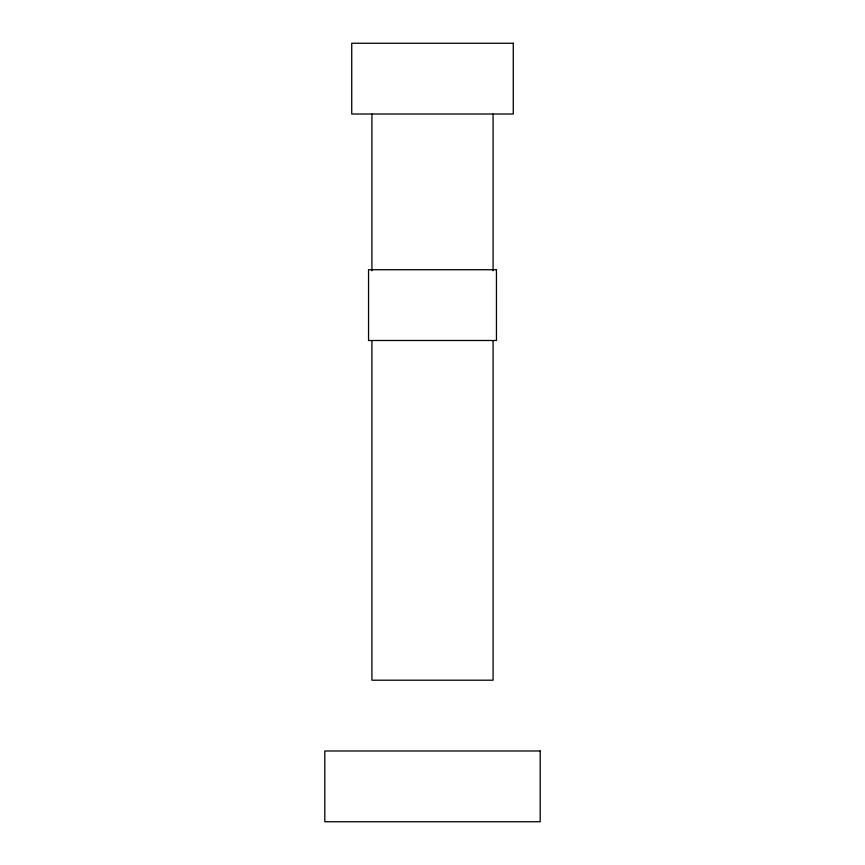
<?xml version="1.0" encoding="UTF-8"?>
<svg xmlns="http://www.w3.org/2000/svg" width="865" height="865" viewBox="0 0 865 865"><rect width="100%" height="100%" fill="white"/><g stroke="black" fill="none" stroke-linecap="round" stroke-linejoin="round"><path stroke-width="1.3" d="M493.082 114.018L493.082 270.767M493.082 341.037L493.082 680.204L371.918 680.204L371.918 341.037M371.918 114.018L371.918 270.767M513.269 43.25L351.731 43.25L351.731 114.018L513.269 114.018L513.269 43.25M496.445 269.718L368.555 269.718L368.555 340.496L496.445 340.496L496.445 269.718M540.192 750.982L324.808 750.982L324.808 821.75L540.192 821.75L540.192 750.982"/></g></svg>
